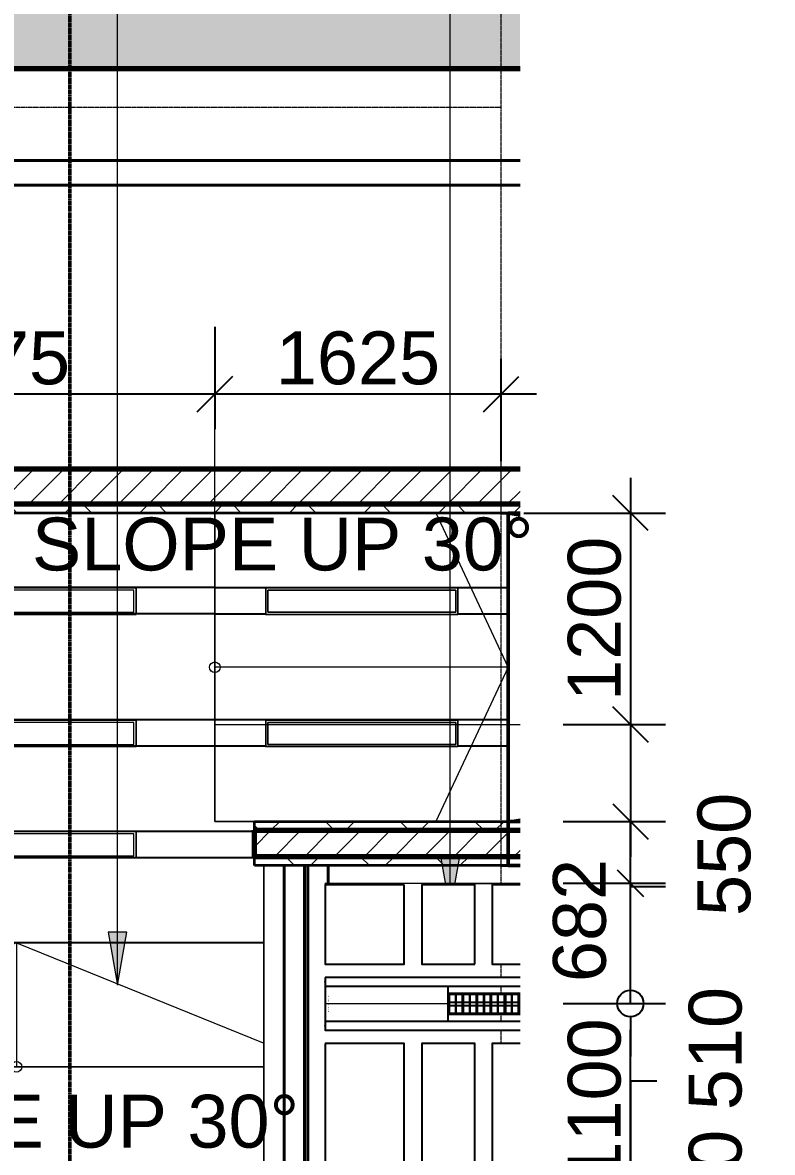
# Model space of a CAD drawing. Header units: millimetres. Extents: x -853228 to -774597, y -17231 to 22435.
# Drawn here: x -781598 to -777343, y 6267 to 12676 of the extents above; entities that cross this region are included whole.
import ezdxf
from ezdxf.enums import TextEntityAlignment as Align
from ezdxf.xclip import XClip

# ---------------------------------------------------------------- set-up
doc = ezdxf.new("R2010")
doc.units = ezdxf.units.MM
doc.header["$XCLIPFRAME"] = 0
for name, pattern in [('- SOM Dash 1_8_', [4.7625, 3.175, -1.5875]), ('DPA_Grid _ Level 100', [10, 5.5, -1.6, 1.3, -1.6]), ('DPA_Hidden 50', [3, 2, -1])]:
    doc.linetypes.add(name, pattern=pattern)
for name, color, linetype in [('000 - WIPEOUT', 250, 'Continuous'), ('001 - ASCESSORIES', 251, 'Continuous'), ('A04_TUBE SERIES', 2, 'Continuous'), ('A11_ALU.SOLID SHEET', 2, 'Continuous')]:
    doc.layers.add(name, color=color, linetype=linetype)
for name, color, linetype, lineweight in [('_ _ A-DETL-OPENING', 1, 'Continuous', 25), ('A-ANNO-DIMS', 1, 'Continuous', 9), ('A-CLNG', 2, 'Continuous', 9), ('A-CLNG-PATT', 2, 'Continuous', 9), ('A-DETL', 1, 'Continuous', 70), ('A-DETL-GENF', 2, 'Continuous', 9), ('A-FLOR-E', 2, 'Continuous', 35), ('A-WALL', 5, 'Continuous', 35), ('A-WALL-FNSH', 2, 'Continuous', 35), ('A-WALL-PATT', 1, 'Continuous', 35), ('E-LITE-EQPM', 2, 'Continuous', 9), ('G-ANNO-SECL', 3, 'Continuous', 9), ('G-ANNO-TEXT', 3, 'Continuous', 9), ('I-WALL-E', 2, 'Continuous', 35), ('S-GRID', 251, 'Continuous', 9), ('WALL-E', 2, 'Continuous', 35)]:
    doc.layers.add(name, color=color, linetype=linetype, lineweight=lineweight)
doc.styles.add('Arial_2', font='arial.ttf', dxfattribs={"height": 300})
doc.dimstyles.new('DPA-DIM-3_0_C-C', dxfattribs={"dimscale": 304.8, "dimtxt": 306.07782, "dimasz": 0.492126, "dimexe": 0.656168, "dimexo": 0.0625, "dimgap": 0.164042, "dimtad": 1, "dimdec": 0, "dimzin": 0, "dimdsep": 46, "dimtxsty": 'Arial_2', "dimblk1": 'DOTBLANK', "dimblk2": 'DOTBLANK', "dimsah": 1, "dimcen": 0.09, "dimdle": 0.656168, "dimadec": 8, "dimazin": 0, "dimtfac": 1, "dimtdec": 4, "dimtix": 1, "dimtmove": 0, "dimatfit": 3, "dimfxl": 1.312336, "dimfxlon": 1, "dimtvp": 1, "dimtolj": 1, "dimtzin": 0, "dimarcsym": 2})
doc.dimstyles.new('DPA-DIM-3_0_C-C_1', dxfattribs={"dimscale": 304.8, "dimtxt": 306.07782, "dimasz": 0.492126, "dimexe": 0.656168, "dimexo": 0.0625, "dimgap": 0.164042, "dimtad": 1, "dimdec": 0, "dimzin": 0, "dimdsep": 46, "dimtxsty": 'Arial_2', "dimblk1": 'DOTBLANK', "dimblk2": 'DOTBLANK', "dimsah": 1, "dimcen": 0.09, "dimdle": 0.656168, "dimadec": 8, "dimazin": 0, "dimtfac": 1, "dimtdec": 4, "dimtix": 1, "dimtmove": 1, "dimatfit": 3, "dimfxl": 1.312336, "dimfxlon": 1, "dimtvp": 1, "dimtolj": 1, "dimtzin": 0, "dimarcsym": 2})
doc.dimstyles.new('DPA-DIM-3_0_C-T', dxfattribs={"dimscale": 304.8, "dimtxt": 306.07782, "dimasz": 0.492126, "dimexe": 0.656168, "dimexo": 0.0625, "dimgap": 0.164042, "dimtad": 0, "dimjust": 2, "dimdec": 0, "dimzin": 0, "dimdsep": 46, "dimtxsty": 'Arial_2', "dimblk1": 'DOTBLANK', "dimblk2": 'OBLIQUE', "dimsah": 1, "dimcen": 0.09, "dimdle": 0.656168, "dimadec": 8, "dimazin": 0, "dimtfac": 1, "dimtdec": 4, "dimtix": 1, "dimtmove": 2, "dimatfit": 3, "dimfxl": 1.312336, "dimfxlon": 1, "dimtvp": 1, "dimtolj": 1, "dimtzin": 0, "dimarcsym": 2})
doc.dimstyles.new('DPA-DIM-3_0_T-T', dxfattribs={"dimscale": 304.8, "dimtxt": 306.07782, "dimasz": 0.656168, "dimexe": 0.656168, "dimexo": 0.0625, "dimgap": 0.164042, "dimtad": 1, "dimdec": 0, "dimzin": 0, "dimdsep": 46, "dimtxsty": 'Arial_2', "dimblk1": 'OBLIQUE', "dimblk2": 'OBLIQUE', "dimsah": 1, "dimcen": 0.09, "dimdle": 0.656168, "dimadec": 8, "dimazin": 0, "dimtfac": 1, "dimtdec": 4, "dimtix": 1, "dimtmove": 0, "dimatfit": 3, "dimfxl": 1.312336, "dimfxlon": 1, "dimtvp": 1, "dimtolj": 1, "dimtzin": 0, "dimarcsym": 2})
doc.dimstyles.new('DPA-DIM-3_0_T-T_1', dxfattribs={"dimscale": 304.8, "dimtxt": 306.07782, "dimasz": 0.656168, "dimexe": 0.656168, "dimexo": 0.0625, "dimgap": 0.164042, "dimtad": 1, "dimdec": 0, "dimzin": 0, "dimdsep": 46, "dimtxsty": 'Arial_2', "dimblk1": 'OBLIQUE', "dimblk2": 'OBLIQUE', "dimsah": 1, "dimcen": 0.09, "dimdle": 0.656168, "dimadec": 8, "dimazin": 0, "dimtfac": 1, "dimtdec": 4, "dimtix": 1, "dimtmove": 1, "dimatfit": 3, "dimfxl": 1.312336, "dimfxlon": 1, "dimtvp": 1, "dimtolj": 1, "dimtzin": 0, "dimarcsym": 2})
pattern_1 = [(45, (0, 0), (-84.852814, 84.852814), [])]
pattern_2 = [(45, (0, 0), (-212.13203, 212.13203), []), (135, (0, 0), (-212.13203, -212.13203), [])]

# ---------------------------------------------------------------- blocks, each defined once
blk = doc.blocks.new('L1_1_FLUORESCENT W DISFUSSER - 1195L x 595W x 85H - 36W-V62-4261-01 ENLARGED UPPER PLATFORM LEVEL - REFLECTED CEILING PLAN - SHEET 2')
at = {"layer": 'E-LITE-EQPM'}
for p, q in [((-780216.9, 9469), (-780219.4, 9469)), ((-780216.9, 9319), (-780216.9, 9469)), ((-780216.9, 9469), (-779128.3, 9469)), ((-779128.3, 9469), (-780216.9, 9469)), ((-780216.9, 9469), (-780216.9, 9319)), ((-780205.9, 9331.7), (-780205.9, 9456.3)), ((-780205.9, 9456.3), (-779139.3, 9456.3)), ((-779139.3, 9456.3), (-780205.9, 9456.3)), ((-780205.9, 9456.3), (-780205.9, 9331.7)), ((-780205.9, 9456.3), (-780205.9, 9331.7)), ((-779139.3, 9456.3), (-780205.9, 9456.3)), ((-779139.3, 9456.3), (-779142.5, 9456.3)), ((-779139.3, 9456.3), (-779141.8, 9456.3)), ((-779139.3, 9456.3), (-779139.3, 9331.7)), ((-779139.3, 9331.7), (-779139.3, 9456.3)), ((-779139.3, 9331.7), (-779139.3, 9456.3)), ((-779128.3, 9469), (-779130.8, 9469)), ((-779128.3, 9469), (-779128.3, 9319)), ((-779128.3, 9319), (-779128.3, 9469)), ((-780219.4, 9319), (-780216.9, 9319)), ((-779128.3, 9319), (-780216.9, 9319)), ((-780216.9, 9319), (-779128.3, 9319)), ((-779139.3, 9331.7), (-780205.9, 9331.7)), ((-780205.9, 9331.7), (-779139.3, 9331.7)), ((-780205.9, 9331.7), (-779139.3, 9331.7)), ((-779139.3, 9331.7), (-779142.5, 9331.7)), ((-779139.3, 9331.7), (-779141.8, 9331.7)), ((-779128.3, 9319), (-779130.8, 9319))]:
    blk.add_line(p, q, dxfattribs=at)
blk = doc.blocks.new('L1_1_FLUORESCENT W DISFUSSER - 1195L x 595W x 85H - 36W-17030651-4261-01 ENLARGED UPPER PLATFORM LEVEL - REFLECTED CEILING PLAN - SHEET 2')
at = {"layer": 'E-LITE-EQPM'}
for p, q in [((-628.5, -75), (-628.5, 75)), ((-628.5, 75), (628.5, 75)), ((-628.5, 75), (-628.5, -75)), ((628.5, 75), (-628.5, 75)), ((628.5, 75), (628.5, -75)), ((628.5, -75), (628.5, 75)), ((-615.8, 62.3), (-615.8, -62.3)), ((615.8, 62.3), (-615.8, 62.3)), ((615.8, -62.3), (615.8, 62.3)), ((-615.8, -62.3), (615.8, -62.3)), ((628.5, -75), (-628.5, -75)), ((-628.5, -75), (628.5, -75))]:
    blk.add_line(p, q, dxfattribs=at)
blk = doc.blocks.new('Arrow-Stair_Ramp-Direction _EWP-Down_ - Arrow Stair Line-18594480-4261-01 ENLARGED UPPER PLATFORM LEVEL - REFLECTED CEILING PLAN - SHEET 2')
at = {"layer": 'A-DETL-GENF', "lineweight": 9}
for q in [(950.8, 125), (-304.8, -750), (950.5, -1625)]:
    blk.add_line((1360.2, -750), q, dxfattribs=at)
blk.add_circle((-304.8, -750), 30, dxfattribs=at)
blk = doc.blocks.new('Arrow-Stair_Ramp-Direction _EWP-Down_ - Arrow Stair Line-18595003-4261-01 ENLARGED UPPER PLATFORM LEVEL - REFLECTED CEILING PLAN - SHEET 2')
at = {"layer": 'A-DETL-GENF', "lineweight": 9}
for q in [(-167.6, 650), (-304.8, -750), (-167.9, -2150)]:
    blk.add_line((397.9, -750), q, dxfattribs=at)
blk.add_circle((-304.8, -750), 30, dxfattribs=at)
blk = doc.blocks.new('Ceilings 11 - Ceilings 10-3362253-4261-01 ENLARGED UPPER PLATFORM LEVEL - REFLECTED CEILING PLAN - SHEET 2')
at = {"layer": 'A-CLNG'}
for p, q in [((-778832.2, 9889), (-778832.2, 8144)), ((-778832.2, 8144), (-778832.2, 9889)), ((-778832.2, 8144), (-778872.3, 8144)), ((-778832.2, 8144), (-778872.3, 8144))]:
    blk.add_line(p, q, dxfattribs=at)
blk = doc.blocks.new('*U470')
at = {"layer": 'A-CLNG'}
for p, q in [((21174.5, 6315), (18650, 6315)), ((18650, 6315), (21174.5, 6315)), ((22840, 6315), (21174.5, 6315)), ((21174.5, 6315), (21174.5, 4565)), ((21174.5, 4565), (21174.5, 6315)), ((21174.5, 6315), (22840, 6315)), ((21174.5, 4565), (21174.5, 6315)), ((21174.5, 6315), (21174.5, 4565)), ((22840, 4565), (22840, 6315)), ((22840, 6315), (22840, 4565)), ((21174.5, 4565), (22840, 4565)), ((22840, 4565), (21174.5, 4565)), ((21400, 4565), (21174.5, 4565)), ((21174.5, 4565), (21400, 4565)), ((21400, 4315), (21400, 4565)), ((21400, 4565), (21400, 4315)), ((21453.4, 4315), (21400, 4315)), ((21400, 4315), (21453.4, 4315)), ((21453.4, 3876.4), (21453.4, 4315)), ((21453.4, 4315), (21453.4, 3876.4)), ((21453.4, 3876.4), (18650, 3876.4)), ((18650, 3876.4), (21453.4, 3876.4)), ((18650, 3876.4), (21453.4, 3876.4)), ((21453.4, 3876.4), (18650, 3876.4)), ((21453.4, 3173.3), (21453.4, 3876.4)), ((21453.4, 3876.4), (21453.4, 3173.3)), ((18650, 3173.3), (21453.4, 3173.3)), ((21453.4, 3173.3), (18650, 3173.3)), ((21453.4, 3173.3), (18650, 3173.3)), ((18650, 3173.3), (21453.4, 3173.3)), ((21453.4, 2630), (21453.4, 3173.3)), ((21453.4, 3173.3), (21453.4, 2630))]:
    blk.add_line(p, q, dxfattribs=at)
blk.add_blockref('Ceilings 11 - Ceilings 10-3362253-4261-01 ENLARGED UPPER PLATFORM LEVEL - REFLECTED CEILING PLAN - SHEET 2', (801672.3, -3579), dxfattribs=at)
blk = doc.blocks.new('_Oblique')
at = {"color": 0, "linetype": 'ByBlock', "lineweight": -2}
blk.add_line((-0.5, -0.5), (0.5, 0.5), dxfattribs=at)
blk = doc.blocks.new('*D388')
at = {"layer": 'A-ANNO-DIMS', "color": 0, "lineweight": -2, "transparency": 16777216}
for p, q in [((21175, 7370.9), (21175, 6790)), ((22800, 6609), (22800, 7190)), ((23000, 6990), (20975, 6990))]:
    blk.add_line(p, q, dxfattribs=at)
at = {"layer": 'Defpoints', "color": 0, "transparency": 16777216}
for p in [(21175, 7390), (21175, 6990), (22800, 6590)]:
    blk.add_point(p, dxfattribs=at)
at = {"layer": 'A-ANNO-DIMS', "color": 0, "lineweight": -2, "transparency": 16777216, "xscale": 200, "yscale": 200, "zscale": 200, "rotation": 180}
blk.add_blockref('_Oblique', (21175, 6990), dxfattribs=at)
at = {"layer": 'A-ANNO-DIMS', "color": 0, "lineweight": -2, "transparency": 16777216, "xscale": 200, "yscale": 200, "zscale": 200}
blk.add_blockref('_Oblique', (22800, 6990), dxfattribs=at)
at = {"layer": 'A-ANNO-DIMS', "color": 0, "transparency": 16777216, "insert": (21987.5, 7193.1), "char_height": 300, "width": 1107.531, "attachment_point": 5, "style": 'Arial_2'}
blk.add_mtext('\\A1;1625', dxfattribs=at)
blk = doc.blocks.new('*D389')
at = {"layer": 'A-ANNO-DIMS', "color": 0, "lineweight": -2, "transparency": 16777216}
for p, q in [((21175, 7370.9), (21175, 6790)), ((18600, 6609), (18600, 7190)), ((21375, 6990), (18400, 6990))]:
    blk.add_line(p, q, dxfattribs=at)
at = {"layer": 'Defpoints', "color": 0, "transparency": 16777216}
for p in [(21175, 7390), (18600, 6990), (18600, 6590)]:
    blk.add_point(p, dxfattribs=at)
at = {"layer": 'A-ANNO-DIMS', "color": 0, "lineweight": -2, "transparency": 16777216, "xscale": 200, "yscale": 200, "zscale": 200, "rotation": 180}
blk.add_blockref('_Oblique', (18600, 6990), dxfattribs=at)
at = {"layer": 'A-ANNO-DIMS', "color": 0, "lineweight": -2, "transparency": 16777216, "xscale": 200, "yscale": 200, "zscale": 200}
blk.add_blockref('_Oblique', (21175, 6990), dxfattribs=at)
at = {"layer": 'A-ANNO-DIMS', "color": 0, "transparency": 16777216, "insert": (19887.5, 7193.1), "char_height": 300, "width": 1107.531, "attachment_point": 5, "style": 'Arial_2'}
blk.add_mtext('\\A1;2575', dxfattribs=at)
blk = doc.blocks.new('*D390')
at = {"layer": 'Defpoints', "color": 0, "transparency": 16777216}
for p in [(22899.7, 3532.5), (22899.7, 3532.5), (23533.6, 3532.5)]:
    blk.add_point(p, dxfattribs=at)
blk = doc.blocks.new('_DotBlank')
at = {"color": 0, "linetype": 'ByBlock', "lineweight": -2}
blk.add_line((-0.5, 0), (-1, 0), dxfattribs=at)
blk.add_circle((0, 0), 0.5, dxfattribs=at)
blk = doc.blocks.new('_None')
blk = doc.blocks.new('*D391')
at = {"layer": 'A-ANNO-DIMS', "color": 0, "lineweight": -2, "transparency": 16777216}
for p, q in [((23533.6, 4215), (23533.6, 4365)), ((23152.6, 4215), (23733.6, 4215)), ((23533.6, 3532.5), (23533.6, 4215)), ((23152.6, 3532.5), (23733.6, 3532.5)), ((23533.6, 3382.5), (23533.6, 3232.5))]:
    blk.add_line(p, q, dxfattribs=at)
at = {"layer": 'Defpoints', "color": 0, "transparency": 16777216}
for p in [(23133.6, 4215), (23533.6, 4215), (23133.6, 3532.5)]:
    blk.add_point(p, dxfattribs=at)
at = {"layer": 'A-ANNO-DIMS', "color": 0, "lineweight": -2, "transparency": 16777216, "xscale": 150, "yscale": 150, "zscale": 150}
for name, p, rotation in [('_Oblique', (23533.6, 4215), 270), ('_DotBlank', (23533.6, 3532.5), 90)]:
    blk.add_blockref(name, p, dxfattribs=dict(at, rotation=rotation))
at = {"layer": 'A-ANNO-DIMS', "color": 0, "transparency": 16777216, "insert": (23094.1, 3653.8), "char_height": 300, "width": 830.648, "attachment_point": 1, "rotation": 90, "line_spacing_factor": 0.941778, "style": 'Arial_2'}
blk.add_mtext('\\A1;682', dxfattribs=at)
blk = doc.blocks.new('*D399')
at = {"layer": 'A-ANNO-DIMS', "color": 0, "lineweight": -2, "transparency": 16777216}
for p, q in [((23683.6, 2282.2), (23533.6, 2282.2)), ((23533.6, 2282.2), (23533.6, 1922.5)), ((23152.6, 1922.5), (23733.6, 1922.5)), ((23533.6, 1482.5), (23533.6, 1772.5)), ((23152.6, 1332.5), (23733.6, 1332.5))]:
    blk.add_line(p, q, dxfattribs=at)
at = {"layer": 'Defpoints', "color": 0, "transparency": 16777216}
for p in [(23133.6, 1922.5), (23533.6, 1922.5), (23133.6, 1332.5)]:
    blk.add_point(p, dxfattribs=at)
at = {"layer": 'A-ANNO-DIMS', "color": 0, "lineweight": -2, "transparency": 16777216, "xscale": 150, "yscale": 150, "zscale": 150}
for p, rotation in [((23533.6, 1922.5), 90), ((23533.6, 1332.5), 270)]:
    blk.add_blockref('_DotBlank', p, dxfattribs=dict(at, rotation=rotation))
at = {"layer": 'A-ANNO-DIMS', "color": 0, "transparency": 16777216, "insert": (23864.5, 2116.9), "char_height": 300, "width": 830.648, "attachment_point": 1, "rotation": 90, "line_spacing_factor": 0.941778, "style": 'Arial_2'}
blk.add_mtext('\\A1;590', dxfattribs=at)
blk = doc.blocks.new('*D400')
at = {"layer": 'A-ANNO-DIMS', "color": 0, "lineweight": -2, "transparency": 16777216}
for p, q in [((23683.6, 3092.7), (23533.6, 3092.7)), ((23533.6, 3092.7), (23533.6, 2432.5)), ((23152.6, 2432.5), (23733.6, 2432.5)), ((23533.6, 2072.5), (23533.6, 2282.5)), ((23152.6, 1922.5), (23733.6, 1922.5))]:
    blk.add_line(p, q, dxfattribs=at)
at = {"layer": 'Defpoints', "color": 0, "transparency": 16777216}
for p in [(23133.6, 2432.5), (23533.6, 2432.5), (23133.6, 1922.5)]:
    blk.add_point(p, dxfattribs=at)
at = {"layer": 'A-ANNO-DIMS', "color": 0, "lineweight": -2, "transparency": 16777216, "xscale": 150, "yscale": 150, "zscale": 150}
for p, rotation in [((23533.6, 2432.5), 90), ((23533.6, 1922.5), 270)]:
    blk.add_blockref('_DotBlank', p, dxfattribs=dict(at, rotation=rotation))
at = {"layer": 'A-ANNO-DIMS', "color": 0, "transparency": 16777216, "insert": (23864.5, 2927.3), "char_height": 300, "width": 830.648, "attachment_point": 1, "rotation": 90, "line_spacing_factor": 0.941778, "style": 'Arial_2'}
blk.add_mtext('\\A1;510', dxfattribs=at)
blk = doc.blocks.new('*D401')
at = {"layer": 'A-ANNO-DIMS', "color": 0, "lineweight": -2, "transparency": 16777216}
for p, q in [((23152.6, 3532.5), (23733.6, 3532.5)), ((23533.6, 2582.5), (23533.6, 3382.5)), ((23152.6, 2432.5), (23733.6, 2432.5))]:
    blk.add_line(p, q, dxfattribs=at)
at = {"layer": 'Defpoints', "color": 0, "transparency": 16777216}
for p in [(23133.6, 3532.5), (23533.6, 3532.5), (23133.6, 2432.5)]:
    blk.add_point(p, dxfattribs=at)
at = {"layer": 'A-ANNO-DIMS', "color": 0, "lineweight": -2, "transparency": 16777216, "xscale": 150, "yscale": 150, "zscale": 150}
for p, rotation in [((23533.6, 3532.5), 90), ((23533.6, 2432.5), 270)]:
    blk.add_blockref('_DotBlank', p, dxfattribs=dict(at, rotation=rotation))
at = {"layer": 'A-ANNO-DIMS', "color": 0, "transparency": 16777216, "insert": (23330.4, 2982.5), "char_height": 300, "width": 1107.531, "attachment_point": 5, "rotation": 90, "style": 'Arial_2'}
blk.add_mtext('\\A1;1100', dxfattribs=at)
blk = doc.blocks.new('*D463')
at = {"layer": 'A-ANNO-DIMS', "color": 0, "lineweight": -2, "transparency": 16777216}
for p, q in [((23533.6, 6515), (23533.6, 4915)), ((22929.3, 6315), (23733.6, 6315)), ((23152.6, 5115), (23733.6, 5115))]:
    blk.add_line(p, q, dxfattribs=at)
at = {"layer": 'Defpoints', "color": 0, "transparency": 16777216}
for p in [(22910.2, 6315), (23133.6, 5115), (23533.6, 5115)]:
    blk.add_point(p, dxfattribs=at)
at = {"layer": 'A-ANNO-DIMS', "color": 0, "lineweight": -2, "transparency": 16777216, "xscale": 200, "yscale": 200, "zscale": 200}
for p, rotation in [((23533.6, 6315), 90), ((23533.6, 5115), 270)]:
    blk.add_blockref('_Oblique', p, dxfattribs=dict(at, rotation=rotation))
at = {"layer": 'A-ANNO-DIMS', "color": 0, "transparency": 16777216, "insert": (23330.4, 5715), "char_height": 300, "width": 1107.531, "attachment_point": 5, "rotation": 90, "style": 'Arial_2'}
blk.add_mtext('\\A1;1200', dxfattribs=at)
blk = doc.blocks.new('*D464')
at = {"layer": 'A-ANNO-DIMS', "color": 0, "lineweight": -2, "transparency": 16777216}
for p, q in [((23533.6, 5315), (23533.6, 4365)), ((23152.6, 5115), (23733.6, 5115)), ((23152.6, 4565), (23733.6, 4565)), ((23533.6, 4194.1), (23533.6, 4565)), ((23733.6, 4194.1), (23533.6, 4194.1))]:
    blk.add_line(p, q, dxfattribs=at)
at = {"layer": 'Defpoints', "color": 0, "transparency": 16777216}
for p in [(23133.6, 5115), (23133.6, 4565), (23533.6, 4565)]:
    blk.add_point(p, dxfattribs=at)
at = {"layer": 'A-ANNO-DIMS', "color": 0, "lineweight": -2, "transparency": 16777216, "xscale": 200, "yscale": 200, "zscale": 200}
for p, rotation in [((23533.6, 5115), 90), ((23533.6, 4565), 270)]:
    blk.add_blockref('_Oblique', p, dxfattribs=dict(at, rotation=rotation))
at = {"layer": 'A-ANNO-DIMS', "color": 0, "transparency": 16777216, "insert": (23914.5, 4028.8), "char_height": 300, "width": 830.648, "attachment_point": 1, "rotation": 90, "line_spacing_factor": 0.941778, "style": 'Arial_2'}
blk.add_mtext('\\A1;550', dxfattribs=at)
blk = doc.blocks.new('*U493')
at = {"layer": 'A11_ALU.SOLID SHEET', "color": 0}
blk.add_lwpolyline([(699, -98.8), (699, 98.8), (0, 98.8), (0, -98.8)], close=True, dxfattribs=at)
at = {"layer": 'Defpoints', "color": 250}
blk.add_point((0, 0), dxfattribs=at)
blk.add_text('AL.SHEET-HAT-TYPE-R', height=6, rotation=270, dxfattribs=at).set_placement((15, 0), align=Align.BOTTOM_CENTER)
blk = doc.blocks.new('*U478')
at = {"color": 1}
blk.add_wipeout([(600, -60), (-600, -60), (-600, 60), (600, 60)], dxfattribs=at).dxf.layer = '000 - WIPEOUT'
at = {"layer": '001 - ASCESSORIES', "color": 0}
blk.add_lwpolyline([(600, -60), (-600, -60), (-600, 60), (600, 60)], close=True, dxfattribs=at)
at = {"layer": '001 - ASCESSORIES'}
for points in [[(-593.5, -55), (-598.5, -55), (-598.5, 55), (-593.5, 55)], [(595, -55), (-595, -55), (-595, 55), (595, 55)], [(-558.8, -55), (-553.8, -55), (-553.8, 55), (-558.8, 55)], [(-514, -55), (-519, -55), (-519, 55), (-514, 55)], [(-479.3, -55), (-474.3, -55), (-474.3, 55), (-479.3, 55)], [(-434.6, -55), (-439.6, -55), (-439.6, 55), (-434.6, 55)], [(-399.8, -55), (-394.8, -55), (-394.8, 55), (-399.8, 55)], [(-355.1, -55), (-360.1, -55), (-360.1, 55), (-355.1, 55)], [(-320.4, -55), (-315.4, -55), (-315.4, 55), (-320.4, 55)], [(-275.6, -55), (-280.6, -55), (-280.6, 55), (-275.6, 55)], [(-240.9, -55), (-235.9, -55), (-235.9, 55), (-240.9, 55)], [(-196.2, -55), (-201.2, -55), (-201.2, 55), (-196.2, 55)], [(-161.4, -55), (-156.4, -55), (-156.4, 55), (-161.4, 55)], [(-116.7, -55), (-121.7, -55), (-121.7, 55), (-116.7, 55)], [(-82, -55), (-77, -55), (-77, 55), (-82, 55)], [(-37.2, -55), (-42.2, -55), (-42.2, 55), (-37.2, 55)], [(-2.5, -55), (2.5, -55), (2.5, 55), (-2.5, 55)], [(42.2, -55), (37.2, -55), (37.2, 55), (42.2, 55)], [(77, -55), (82, -55), (82, 55), (77, 55)], [(121.7, -55), (116.7, -55), (116.7, 55), (121.7, 55)], [(156.4, -55), (161.4, -55), (161.4, 55), (156.4, 55)], [(201.2, -55), (196.2, -55), (196.2, 55), (201.2, 55)], [(235.9, -55), (240.9, -55), (240.9, 55), (235.9, 55)], [(280.6, -55), (275.6, -55), (275.6, 55), (280.6, 55)], [(315.4, -55), (320.4, -55), (320.4, 55), (315.4, 55)], [(360.1, -55), (355.1, -55), (355.1, 55), (360.1, 55)], [(394.8, -55), (399.8, -55), (399.8, 55), (394.8, 55)], [(439.6, -55), (434.6, -55), (434.6, 55), (439.6, 55)], [(474.3, -55), (479.3, -55), (479.3, 55), (474.3, 55)], [(519, -55), (514, -55), (514, 55), (519, 55)], [(553.8, -55), (558.8, -55), (558.8, 55), (553.8, 55)], [(598.5, -55), (593.5, -55), (593.5, 55), (598.5, 55)]]:
    blk.add_lwpolyline(points, close=True, dxfattribs=at)
for points in [[(-593.5, 10), (-558.8, 10)], [(-553.8, 10), (-519, 10)], [(-514, 10), (-479.3, 10)], [(-474.3, 10), (-439.6, 10)], [(-434.6, 10), (-399.8, 10)], [(-394.8, 10), (-360.1, 10)], [(-355.1, 10), (-320.4, 10)], [(-315.4, 10), (-280.6, 10)], [(-275.6, 10), (-240.9, 10)], [(-235.9, 10), (-201.2, 10)], [(-196.2, 10), (-161.4, 10)], [(-156.4, 10), (-121.7, 10)], [(-116.7, 10), (-82, 10)], [(-77, 10), (-42.2, 10)], [(-37.2, 10), (-2.5, 10)], [(2.5, 10), (37.2, 10)], [(42.2, 10), (77, 10)], [(82, 10), (116.7, 10)], [(121.7, 10), (156.4, 10)], [(161.4, 10), (196.2, 10)], [(201.2, 10), (235.9, 10)], [(240.9, 10), (275.6, 10)], [(280.6, 10), (315.4, 10)], [(320.4, 10), (355.1, 10)], [(360.1, 10), (394.8, 10)], [(399.8, 10), (434.6, 10)], [(439.6, 10), (474.3, 10)], [(479.3, 10), (514, 10)], [(519, 10), (553.8, 10)], [(558.8, 10), (593.5, 10)], [(-593.5, -10), (-558.8, -10)], [(-553.8, -10), (-519, -10)], [(-514, -10), (-479.3, -10)], [(-474.3, -10), (-439.6, -10)], [(-434.6, -10), (-399.8, -10)], [(-394.8, -10), (-360.1, -10)], [(-355.1, -10), (-320.4, -10)], [(-315.4, -10), (-280.6, -10)], [(-275.6, -10), (-240.9, -10)], [(-235.9, -10), (-201.2, -10)], [(-196.2, -10), (-161.4, -10)], [(-156.4, -10), (-121.7, -10)], [(-116.7, -10), (-82, -10)], [(-77, -10), (-42.2, -10)], [(-37.2, -10), (-2.5, -10)], [(2.5, -10), (37.2, -10)], [(42.2, -10), (77, -10)], [(82, -10), (116.7, -10)], [(121.7, -10), (156.4, -10)], [(161.4, -10), (196.2, -10)], [(201.2, -10), (235.9, -10)], [(240.9, -10), (275.6, -10)], [(280.6, -10), (315.4, -10)], [(320.4, -10), (355.1, -10)], [(360.1, -10), (394.8, -10)], [(399.8, -10), (434.6, -10)], [(439.6, -10), (474.3, -10)], [(479.3, -10), (514, -10)], [(519, -10), (553.8, -10)], [(558.8, -10), (593.5, -10)]]:
    blk.add_lwpolyline(points, dxfattribs=at)
blk = doc.blocks.new('*U494')
blk.add_attdef('EXTR.OVL-LENGTH_', (-25, -59.1), '', height=5)
blk.add_wipeout([(-25, 0), (25, 0), (25, 2438.3), (-25, 2438.3)]).dxf.layer = '000 - WIPEOUT'
blk.add_point((0, 0))
at = {"layer": 'A04_TUBE SERIES', "color": 0}
blk.add_lwpolyline([(-25, 0), (25, 0), (25, 2438.3), (-25, 2438.3)], close=True, dxfattribs=at)
blk = doc.blocks.new('*U819')
at = {"color": 3}
for points in [[(-875, 950), (875, 950), (875, 650), (-875, 650)], [(-875, 550), (875, 550), (875, 250), (-875, 250)], [(-875, 150), (875, 150), (875, -150), (-875, -150)], [(-875, -250), (875, -250), (875, -550), (-875, -550)], [(-875, -650), (875, -650), (875, -950), (-875, -950)]]:
    blk.add_wipeout(points, dxfattribs=at).dxf.layer = '000 - WIPEOUT'
at = {"layer": 'A11_ALU.SOLID SHEET', "color": 0, "linetype": 'ByBlock'}
for points in [[(-875, 650), (875, 650), (875, 950), (-875, 950)], [(-875, 250), (875, 250), (875, 550), (-875, 550)], [(-875, -150), (875, -150), (875, 150), (-875, 150)], [(-875, -550), (875, -550), (875, -250), (-875, -250)], [(-875, -950), (875, -950), (875, -650), (-875, -650)]]:
    blk.add_lwpolyline(points, close=True, dxfattribs=at)
blk = doc.blocks.new('*U820')
at = {"color": 3}
for points in [[(-225, 950), (225, 950), (225, 650), (-225, 650)], [(-225, 550), (225, 550), (225, 250), (-225, 250)], [(-225, 150), (225, 150), (225, -150), (-225, -150)], [(-225, -250), (225, -250), (225, -550), (-225, -550)], [(-225, -650), (225, -650), (225, -950), (-225, -950)]]:
    blk.add_wipeout(points, dxfattribs=at).dxf.layer = '000 - WIPEOUT'
at = {"layer": 'A11_ALU.SOLID SHEET', "color": 0, "linetype": 'ByBlock'}
for points in [[(-225, 650), (225, 650), (225, 950), (-225, 950)], [(-225, 250), (225, 250), (225, 550), (-225, 550)], [(-225, -150), (225, -150), (225, 150), (-225, 150)], [(-225, -550), (225, -550), (225, -250), (-225, -250)], [(-225, -950), (225, -950), (225, -650), (-225, -650)]]:
    blk.add_lwpolyline(points, close=True, dxfattribs=at)
blk = doc.blocks.new('*U821')
at = {"layer": 'Defpoints'}
blk.add_point((0, 0), dxfattribs=at)
blk.add_wipeout([(225, 250), (225, 699.5), (-225, 699.5), (-225, 250)]).dxf.layer = '000 - WIPEOUT'
at = {"layer": 'A11_ALU.SOLID SHEET', "color": 0}
blk.add_lwpolyline([(225, 250), (225, 699.5), (-225, 699.5), (-225, 250)], close=True, dxfattribs=at)
at = {"layer": 'Defpoints'}
blk.add_point((0, 400), dxfattribs=at)
blk = doc.blocks.new('*U908')
for points in [[(-35296.6, 2495), (-44500, 2495), (-44500, 4315), (-47139.6, 4315), (-47139.6, 548), (-32660.4, 548), (-32660.4, 4315), (-35296.6, 4315)], [(-35316.6, 4315), (-35316.6, 2515), (-44480, 2515), (-44480, 4315), (-44500, 4315), (-44500, 2495), (-35296.6, 2495), (-35296.6, 4315)], [(-35316.6, 4315), (-35316.6, 2515), (-44480, 2515), (-44480, 4315), (-44500, 4315), (-44500, 2495), (-35296.6, 2495), (-35296.6, 4315)]]:
    blk.add_lwpolyline(points, close=True)
at = {"layer": 'A11_ALU.SOLID SHEET', "linetype": 'ByBlock'}
blk.add_lwpolyline([(-35199.5, 3305.5), (-35199.5, 2495), (-35050, 2495), (-35050, 1555.5), (-34750, 1555.5), (-34750, 3305.5)], close=True, dxfattribs=at)
at = {"layer": 'A11_ALU.SOLID SHEET', "color": 1}
blk.add_blockref('*U493', (-35199.5, 3530.5), dxfattribs=at)
blk.add_blockref('*U478', (-33900.5, 3530.5))
at = {"layer": 'A04_TUBE SERIES', "color": 0, "linetype": 'ByBlock', "rotation": 270}
for p in [(-35199.5, 3655.5), (-35199.5, 3405.5)]:
    blk.add_blockref('*U494', p, dxfattribs=at)
at = {"layer": 'A11_ALU.SOLID SHEET', "color": 0, "linetype": 'ByBlock', "rotation": 90}
for name, p in [('*U820', (-33700, 3980.5)), ('*U819', (-33700, 2430.5))]:
    blk.add_blockref(name, p, dxfattribs=at)
blk.add_blockref('*U821', (-34500, 3980.5), dxfattribs=at)
blk = doc.blocks.new('C-1-PP19-AR-4261-01-B_20250910-022855_EXDIM')
at = {"layer": '_ _ A-DETL-OPENING'}
for p, q in [((22840, 6310), (22907.3, 6298.5)), ((22907.3, 4576.5), (22840, 4565))]:
    blk.add_line(p, q, dxfattribs=at)
at = {"layer": 'A-DETL', "color": 55, "linetype": 'DPA_Hidden 50', "lineweight": 9}
for p, q in [((22800, 6315), (22800, 7092.6)), ((21175, 6315), (21175, 6990)), ((22800, 6565), (22907.3, 6565)), ((18650, 6315), (22907.3, 6315)), ((22833.1, 6315), (22907.3, 6315)), ((21174.5, 5115), (22907.3, 5115)), ((22800, 5115), (22907.3, 5115)), ((21400, 4565), (22907.3, 4565)), ((21800, 4215), (22907.3, 4215)), ((22550, 4213.8), (22907.3, 4213.8)), ((21800, 3532.5), (22907.3, 3532.5)), ((21800.7, 3532.5), (22899.7, 3532.5))]:
    blk.add_line(p, q, dxfattribs=at)
at = {"layer": 'A-DETL', "lineweight": 50}
for p, q in [((22840, 6315), (22840, 4565)), ((22907.3, 6315), (22840, 6315)), ((22840, 4565), (22907.3, 4565)), ((22907.3, 4565), (22840, 4565)), ((22840, 4565), (22840, 4515)), ((22907.3, 4515), (22840, 4515)), ((22840, 4515), (22840, 4365)), ((22840, 4515), (22907.3, 4515)), ((22840, 4365), (22907.3, 4365)), ((22907.3, 4365), (22840, 4365)), ((22840, 4365), (22840, 4315)), ((22840, 4315), (22907.3, 4315))]:
    blk.add_line(p, q, dxfattribs=at)
at = {"layer": 'S-GRID', "linetype": 'DPA_Grid _ Level 100'}
for p, q in [((22800, -19375), (22800, 17167.1)), ((22800, 8615), (-50217.4, 8615))]:
    blk.add_line(p, q, dxfattribs=at)
at = {"layer": 'A-ANNO-DIMS'}
for base, p1, p2, override, picture, middle in [((18600, 6990), (21175, 7390), (18600, 6590), {"dimpost": '<>', "dimfxl": 2696.40965}, '*D389', (19887.5, 7193.1)), ((21175, 6990), (22800, 6590), (21175, 7390), {"dimpost": '<>', "dimfxl": 1811.249569}, '*D388', (21987.5, 7193.1))]:
    dim = blk.add_linear_dim(base=base, p1=p1, p2=p2, dimstyle='DPA-DIM-3_0_T-T', override=override, dxfattribs=at)
    dim.commit()
    dim.dimension.update_dxf_attribs({"geometry": picture, "text_midpoint": middle})
for base, p1, p2, dimstyle, override, picture, middle in [((23533.6, 5115), (22910.2, 6315), (23133.6, 5115), 'DPA-DIM-3_0_T-T', {"dimpost": '<>', "dimfxl": 1220.59957}, '*D463', (23330.4, 5715)), ((23533.6, 3532.5), (23133.6, 2432.5), (23133.6, 3532.5), 'DPA-DIM-3_0_C-C', {"dimpost": '<>', "dimfxl": 1100.000995}, '*D401', (23330.4, 2982.5))]:
    dim = blk.add_linear_dim(base=base, p1=p1, p2=p2, angle=90, dimstyle=dimstyle, override=override, dxfattribs=at)
    dim.commit()
    dim.dimension.update_dxf_attribs({"geometry": picture, "text_midpoint": middle})
for base, p1, p2, dimstyle, override, picture, middle in [((23533.6, 4565), (23133.6, 5115), (23133.6, 4565), 'DPA-DIM-3_0_T-T_1', {"dimpost": '<>', "dimfxl": 550.00357}, '*D464', (23862.7, 4194.1)), ((23533.5512, 4214.997), (23133.5512, 3532.4995), (23133.5512, 4214.997), 'DPA-DIM-3_0_C-T', {"dimpost": '<>', "dimfxl": 682.497507}, '*D391', (23294.0823, 4069.1307)), ((23533.6, 2432.5), (23133.6, 1922.5), (23133.6, 2432.5), 'DPA-DIM-3_0_C-C_1', {"dimpost": '<>', "dimfxl": 510}, '*D400', (23862.7, 3092.7)), ((23533.6, 1922.5), (23133.6, 1332.5), (23133.6, 1922.5), 'DPA-DIM-3_0_C-C_1', {"dimpost": '<>', "dimfxl": 589.999005}, '*D399', (23862.7, 2282.2))]:
    dim = blk.add_linear_dim(base=base, p1=p1, p2=p2, angle=90, dimstyle=dimstyle, override=override, dxfattribs=at)
    dim.commit()
    dim.dimension.update_dxf_attribs({"geometry": picture, "text_midpoint": middle, "dimtype": 160, "text_rotation": 90})
dim = blk.add_linear_dim(base=(23533.6, 3532.5), p1=(22899.7, 3532.5), p2=(22899.7, 3532.5), angle=90, text=' ', dimstyle='DPA-DIM-3_0_C-T', override={"dimpost": '<>', "dimblk": 'None', "dimse1": 1, "dimse2": 1, "dimsd1": 1, "dimsd2": 1, "dimfxl": 0}, dxfattribs=at)
dim.commit()
dim.dimension.update_dxf_attribs({"geometry": '*D390', "text_midpoint": (23533.6, 3532.5)})

msp = doc.modelspace()

# ---------------------------------------------------------------- hatches: boundary and pattern name
at = {"layer": 'A-CLNG-PATT', "lineweight": 25}
h = msp.add_hatch(dxfattribs=at)
h.set_pattern_fill('FP_14', color=256, style=0, pattern_type=2)
h.set_pattern_definition([(0, (-783032.4, 4305), (0, 4414), [3600, 0]), (180, (-779432.4, 4905), (5e-13, 4414), [3600, 0]), (270, (-783032.4, 5805), (-3600, -2e-13), [4414, 0]), (270, (-779432.4, 5805), (-3600, -2e-13), [4414, 0]), (0, (-783032.4, 3673), (0, 4414), [3600, 0]), (180, (-779432.4, 4155), (5e-13, 4414), [3600, 0]), (0, (-783032.4, 3523), (0, 4414), [3600, 0]), (180, (-779432.4, 5655), (5e-13, 4414), [3600, 0]), (180, (-779432.4, 5055), (5e-13, 4414), [3600, 0]), (0, (-783032.4, 3041), (0, 4414), [3600, 0]), (0, (-783032.4, 2891), (0, 4414), [3600, 0]), (0, (-783032.4, 1541), (0, 4414), [3600, 0]), (180, (-779432.4, 2141), (5e-13, 4414), [3600, 0]), (180, (-779432.4, 2291), (5e-13, 4414), [3600, 0])])
h.paths.add_polyline_path([(-780229, 7455.4), (-780229, 7894), (-780282.4, 7894), (-780282.4, 8144), (-780507.8, 8144), (-780507.8, 9894), (-783032.4, 9894), (-783032.4, 7455.4), (-780981.2, 7455.4)])
h = msp.add_hatch(dxfattribs=at)
h.set_pattern_fill('FP_6', color=256, style=0, pattern_type=2)
h.set_pattern_definition([(180, (-878608, 69101), (-5e-13, -4414), [3117.69, 0]), (0, (-881726, 68501), (0, -4414), [3117.69, 0]), (90, (-878608.2, 67601), (3117.69, -2e-13), [4414, 0]), (90, (-881726, 67601), (3117.69, -2e-13), [4414, 0]), (180, (-878608, 69733), (-5e-13, -4414), [3117.69, 0]), (0, (-881726, 69251), (0, -4414), [3117.69, 0]), (180, (-878608, 69883), (-5e-13, -4414), [3117.69, 0]), (0, (-881726, 67751), (0, -4414), [3117.69, 0]), (0, (-881726, 68351), (0, -4414), [3117.69, 0]), (180, (-878608, 70365), (-5e-13, -4414), [3117.69, 0]), (180, (-878608, 70515), (-5e-13, -4414), [3117.69, 0]), (180, (-878608, 71865), (-5e-13, -4414), [3117.69, 0]), (0, (-881726, 71265), (0, -4414), [3117.69, 0]), (0, (-881726, 71115), (0, -4414), [3117.69, 0])])
h.paths.add_polyline_path([(-780219.4, 8144), (-778842.3, 8144), (-778842.3, 9894), (-780507.8, 9894), (-780507.8, 8144), (-780229, 8144)])
h.paths.add_polyline_path([(-779878.1, 8569), (-780219.4, 8569), (-780219.4, 8719), (-779128.3, 8719), (-779128.3, 8569), (-779258.2, 8569)])
h.paths.add_polyline_path([(-779258.2, 9319), (-780219.4, 9319), (-780219.4, 9469), (-779128.3, 9469), (-779128.3, 9319), (-779139.3, 9319)])
h = msp.add_hatch(dxfattribs=at)
h.set_pattern_fill('FP_13', color=256, style=0, pattern_type=2)
h.set_pattern_definition([(90, (-1697432.4, 754462), (3600, -2e-13), [1200, 0]), (90, (-1701032.4, 754462), (3600, -2e-13), [1200, 0]), (0, (-1701032.4, 755586.8), (0, -1200), [3600, 0]), (0, (-1701032.4, 754536.8), (0, -1200), [3600, 0])])
h.paths.add_polyline_path([(-780229, 6209), (-780229, 6752.3), (-783032.4, 6752.3), (-783032.4, 6336.5), (-784582.4, 6336.5), (-784582.4, 6209), (-780981.2, 6209)])
at = {"layer": 'A-DETL-GENF', "lineweight": 9}
h = msp.add_hatch(dxfattribs=at)
h.set_pattern_fill('FP_2', color=10, style=0, pattern_type=2)
h.set_pattern_definition(pattern_1)
h.paths.add_polyline_path([(-778775, 7944), (-778775, 8094), (-778842.3, 8094), (-778842.3, 7944)])
at = {"layer": 'A-WALL-PATT', "lineweight": 9}
h = msp.add_hatch(dxfattribs=at)
h.set_pattern_fill('FP_1', color=256, style=0, pattern_type=2)
h.set_pattern_definition([(50, (0, 0), (728.7365, -63.75582), [76.2, -838.2]), (355, (0, 0), (-140.9716, 764.2276), [60.96, -670.56]), (100.451, (60.7, -5.3), (587.77, 700.46675), [64.76, -712.36]), (46.184, (0, 203.2), (1084.3162, -168.171), [114.3, -1257.3]), (96.636, (90.4, 189.2), (949.6099, 989.7098), [97.14, -1068.54]), (351.184, (0, 203.2), (949.6206, 989.7012), [91.44, -1005.84]), (21, (101.6, 152.4), (606.45787, -409.06057), [76.2, -838.2]), (326, (101.6, 152.4), (247.20834, 736.7529), [60.96, -670.56]), (71.451, (152.14, 118.3), (853.66825, 327.6855), [64.76, -712.36]), (37.5, (0, 0), (12.35469, 338.22012), [33.528, -628.904, 33.528, -647.192, -673.1]), (37.5, (0, 0), (12.35469, 338.22012), [-1343.152, 33.528, -639.572]), (7.5, (0, 0), (267.27887, 400.72213), [33.528, -354.584, 33.528, -613.664, -256.54]), (7.5, (0, 0), (267.27887, 400.72213), [-1035.304, 33.528, -223.012]), (327.5, (-226.57, 0), (542.36333, -22.915345), [33.528, -220.472, 33.528, -758.952, -1051.56]), (327.5, (-226.57, 0), (542.36333, -22.915345), [-1046.48, 33.528, -1018.032]), (317.5, (-328.17, 0), (592.51696, 101.7071), [33.528, -296.672, 33.528, -492.76, -746.76]), (317.5, (-328.17, 0), (592.51696, 101.7071), [-856.488, 33.528, -713.232])])
h.paths.add_polyline_path([(-778775, 12414), (-778775, 13914), (-848907.4, 13914), (-848907.4, 12414), (-783187.4, 12414)])
h = msp.add_hatch(dxfattribs=at)
h.set_pattern_fill('FP_2', color=256, style=0, pattern_type=2)
h.set_pattern_definition(pattern_1)
h.paths.add_polyline_path([(-778775, 9944), (-778775, 10144), (-783082.4, 10144), (-783082.4, 9944)])
h = msp.add_hatch(dxfattribs=at)
h.set_pattern_fill('FP_5', color=256, style=0, pattern_type=2)
h.set_pattern_definition(pattern_2)
h.paths.add_polyline_path([(-778842.3, 9894), (-778775, 9894), (-778775, 9944), (-783032.4, 9944), (-783032.4, 9894)])
h = msp.add_hatch(dxfattribs=at)
h.set_pattern_fill('FP_5', color=256, style=0, pattern_type=2)
h.set_pattern_definition(pattern_2)
h.paths.add_polyline_path([(-778842.3, 8094), (-778842.3, 8144), (-780282.4, 8144), (-780282.4, 8094), (-778843.4, 8094)])
h = msp.add_hatch(dxfattribs=at)
h.set_pattern_fill('FP_2', color=256, style=0, pattern_type=2)
h.set_pattern_definition(pattern_1)
h.paths.add_polyline_path([(-778842.3, 7944), (-778843.4, 8094), (-780282.4, 8094), (-780282.4, 7944), (-779878.1, 7944)])
h = msp.add_hatch(dxfattribs=at)
h.set_pattern_fill('FP_5', color=256, style=0, pattern_type=2)
h.set_pattern_definition(pattern_2)
h.paths.add_polyline_path([(-778842.3, 7894), (-778842.3, 7944), (-780232.4, 7944), (-780232.4, 7894), (-779878.1, 7894)])
at = {"layer": 'G-ANNO-TEXT'}
for points in [[(-779171.3, 7636.8), (-779118.4, 7936.8), (-779224.2, 7936.8)], [(-781059.6, 7215.7), (-781006.7, 7515.7), (-781112.5, 7515.7)]]:
    msp.add_hatch(color=7, dxfattribs=at).paths.add_polyline_path(points)

# ---------------------------------------------------------------- linework, layer by layer
at = {"layer": 'A-FLOR-E'}
for p, q in [((-783082.4, 11754), (-778775, 11754)), ((-778775, 11754), (-783082.4, 11754)), ((-778775, 10144), (-783082.4, 10144)), ((-783082.4, 10144), (-778775, 10144)), ((-783082.4, 9944), (-778882.4, 9944)), ((-778882.4, 7894), (-778775, 7894))]:
    msp.add_line(p, q, dxfattribs=at)
at = {"layer": 'A-WALL', "color": 7, "lineweight": 70}
for p, q in [((-778775, 12414), (-848907.4, 12414)), ((-783082.4, 10144), (-778775, 10144)), ((-778775, 9944), (-783082.4, 9944)), ((-780282.4, 7944), (-780282.4, 8094)), ((-780282.4, 8094), (-780232.4, 8094)), ((-780232.4, 8094), (-778775, 8094)), ((-780232.4, 7944), (-780282.4, 7944)), ((-778775, 7944), (-780232.4, 7944))]:
    msp.add_line(p, q, dxfattribs=at)
at = {"layer": 'A-WALL-FNSH', "color": 250}
for p, q in [((-783032.4, 9944), (-778775, 9944)), ((-778775, 9894), (-783032.4, 9894)), ((-780282.4, 8094), (-780282.4, 8144)), ((-780282.4, 8144), (-778775, 8144)), ((-778775, 8094), (-780282.4, 8094)), ((-780282.4, 7894), (-780282.4, 7944)), ((-780232.4, 7894), (-780282.4, 7894)), ((-780232.4, 7944), (-778775, 7944)), ((-778775, 7894), (-780232.4, 7894))]:
    msp.add_line(p, q, dxfattribs=at)
at = {"layer": 'G-ANNO-SECL', "linetype": 'DPA_Grid _ Level 100', "lineweight": 50}
msp.add_line((-781329.4, 20624.6), (-781329.4, -17031.4), dxfattribs=at)
at = {"layer": 'G-ANNO-TEXT', "color": 10}
for p, q in [((-781059.6, 7215.7), (-781059.6, 14660.5)), ((-779171.3, 7636.8), (-779171.3, 14660.5)), ((-779118.4, 7936.8), (-779224.2, 7936.8)), ((-779224.2, 7936.8), (-779171.3, 7636.8)), ((-779171.3, 7636.8), (-779118.4, 7936.8)), ((-781006.7, 7515.7), (-781112.5, 7515.7)), ((-781112.5, 7515.7), (-781059.6, 7215.7)), ((-781059.6, 7215.7), (-781006.7, 7515.7))]:
    msp.add_line(p, q, dxfattribs=at)
at = {"layer": 'I-WALL-E', "color": 8, "linetype": '- SOM Dash 1_8_'}
for p, q in [((-780114, 7944), (-779999, 7944)), ((-780114, 7894), (-780114, 6209)), ((-780114, 6209), (-780114, 7894)), ((-779999, 7944), (-779979, 7944)), ((-779979, 7944), (-779864, 7944)), ((-779864, 7894), (-779864, 7794)), ((-779864, 7794), (-779864, 7894)), ((-779864, 7261.5), (-779864, 7249)), ((-779864, 7249), (-779864, 7261.5)), ((-779864, 6974), (-779864, 6961.5)), ((-779864, 6961.5), (-779864, 6974))]:
    msp.add_line(p, q, dxfattribs=at)
at = {"layer": 'I-WALL-E'}
for p, q in [((-779999, 7944), (-779979, 7944)), ((-779979, 7944), (-779999, 7944)), ((-779999, 7894), (-779999, 6094)), ((-779999, 6094), (-779999, 7894)), ((-779979, 7894), (-779979, 6094)), ((-779979, 6094), (-779979, 7894))]:
    msp.add_line(p, q, dxfattribs=at)
at = {"layer": 'WALL-E'}
for p, q in [((-847407.4, 12414), (-778775, 12414)), ((-778775, 12414), (-847407.4, 12414)), ((-778775, 11894), (-826275, 11894)), ((-783082.4, 11894), (-778775, 11894)), ((-826275, 11754), (-778775, 11754)), ((-778775, 11754), (-783082.4, 11754)), ((-778775, 10144), (-783082.2, 10144)), ((-783082.2, 10144), (-778775, 10144)), ((-781482.4, 10144), (-780382.4, 10144)), ((-780382.4, 10144), (-781482.4, 10144)), ((-783082.2, 9944), (-778775, 9944)), ((-778775, 9944), (-783082.2, 9944)), ((-783057.4, 9944), (-778775, 9944)), ((-781482.4, 9944), (-783057.4, 9944)), ((-780382.4, 9944), (-781482.4, 9944)), ((-781482.4, 9944), (-780382.4, 9944)), ((-780382.4, 9944), (-781482.4, 9944)), ((-778882.4, 9944), (-780382.4, 9944)), ((-778775, 9944), (-778882.4, 9944)), ((-778775, 9894), (-778882.4, 9894)), ((-778882.4, 9894), (-778775, 9894)), ((-778775, 7944), (-778882.4, 7944)), ((-778882.4, 7944), (-778775, 7944)), ((-778775, 7894), (-778882.4, 7894)), ((-778882.4, 7894), (-778775, 7894))]:
    msp.add_line(p, q, dxfattribs=at)

# ---------------------------------------------------------------- block references
for name in ['C-1-PP19-AR-4261-01-B_20250910-022855_EXDIM', '*U470']:
    msp.add_blockref(name, (-801682.4, 3579))
at = {"layer": 'A-DETL-GENF'}
msp.add_blockref('Arrow-Stair_Ramp-Direction _EWP-Down_ - Arrow Stair Line-18594480-4261-01 ENLARGED UPPER PLATFORM LEVEL - REFLECTED CEILING PLAN - SHEET 2', (-780202.6, 9769), dxfattribs=at)
at = {"layer": 'A-DETL-GENF', "rotation": 90.0000000000001}
msp.add_blockref('Arrow-Stair_Ramp-Direction _EWP-Down_ - Arrow Stair Line-18595003-4261-01 ENLARGED UPPER PLATFORM LEVEL - REFLECTED CEILING PLAN - SHEET 2', (-782382.4, 7057.1), dxfattribs=at)
at = {"layer": 'E-LITE-EQPM'}
for name, p in [('L1_1_FLUORESCENT W DISFUSSER - 1195L x 595W x 85H - 36W-17030651-4261-01 ENLARGED UPPER PLATFORM LEVEL - REFLECTED CEILING PLAN - SHEET 2', (-781582.4, 9394)), ('L1_1_FLUORESCENT W DISFUSSER - 1195L x 595W x 85H - 36W-V62-4261-01 ENLARGED UPPER PLATFORM LEVEL - REFLECTED CEILING PLAN - SHEET 2', (0, 0)), ('L1_1_FLUORESCENT W DISFUSSER - 1195L x 595W x 85H - 36W-17030651-4261-01 ENLARGED UPPER PLATFORM LEVEL - REFLECTED CEILING PLAN - SHEET 2', (-781582.4, 8644)), ('L1_1_FLUORESCENT W DISFUSSER - 1195L x 595W x 85H - 36W-V62-4261-01 ENLARGED UPPER PLATFORM LEVEL - REFLECTED CEILING PLAN - SHEET 2', (0, -750)), ('L1_1_FLUORESCENT W DISFUSSER - 1195L x 595W x 85H - 36W-17030651-4261-01 ENLARGED UPPER PLATFORM LEVEL - REFLECTED CEILING PLAN - SHEET 2', (-781582.4, 8012))]:
    msp.add_blockref(name, p, dxfattribs=at)

# ---------------------------------------------------------------- texts
at = {"layer": 'G-ANNO-TEXT', "color": 7, "char_height": 300, "width": 3511.391, "attachment_point": 1, "style": 'Arial_2'}
for insert in [(-781545, 9868.3), (-782875.2, 6593.6)]:
    msp.add_mtext('SLOPE UP 30°', dxfattribs=dict(at, insert=insert))

# ---------------------------------------------------------------- next in the draw order: block references
at = {"layer": 'A11_ALU.SOLID SHEET'}
ref = msp.add_blockref('*U908', (-744682.4, 3579), dxfattribs=at)
XClip(ref).set_block_clipping_path([(-104690.1238047112, -9620.0029952963), (-34092.6543255156, 10334.9999958097)])

doc.saveas('drawing.dxf')
